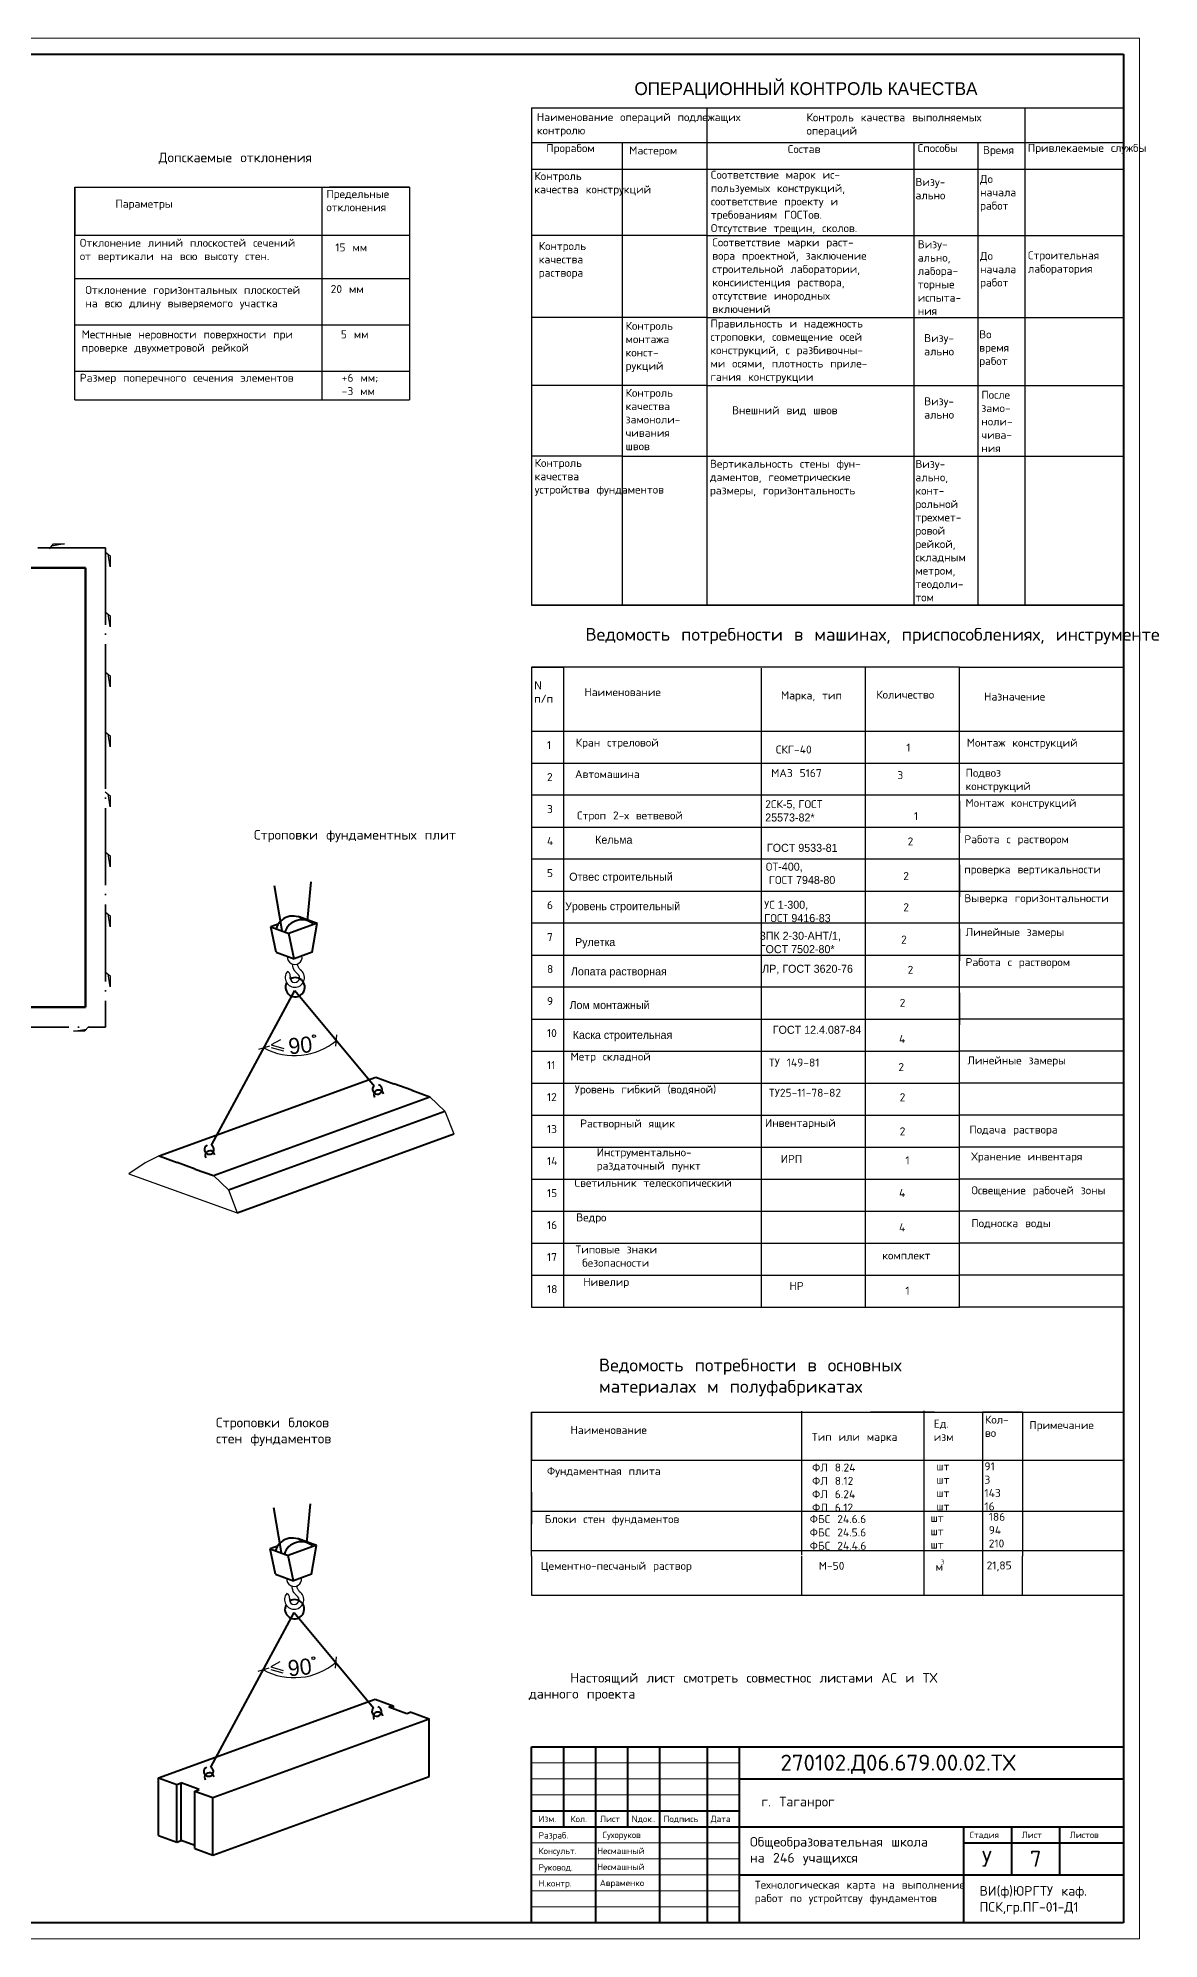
# Model space of a CAD drawing. Header units: millimetres. Extents: x 707 to 5070, y -235 to 1028.
# Drawn here: x 4720 to 5070, y -235 to 359 of the extents above; entities that cross this region are included whole.
import ezdxf

# ---------------------------------------------------------------- set-up
doc = ezdxf.new("R2010")
doc.units = ezdxf.units.MM
doc.linetypes.add('ACAD_ISO04W100', pattern=[30, 24, -3, 0, -3])
for name, color, linetype, lineweight in [('Основная', 7, 'Continuous', 40), ('Средняя', 94, 'Continuous', 30), ('Тонкая', 5, 'Continuous', 15)]:
    doc.layers.add(name, color=color, linetype=linetype, lineweight=lineweight)
doc.dimstyles.new('50', dxfattribs={"dimtxt": 5, "dimasz": 2.5, "dimexe": 1.25, "dimexo": 0.625, "dimtad": 1, "dimdec": 0, "dimlfac": 50, "dimtxsty": 'Standard', "dimblk": 'OBLIQUE', "dimcen": 2.5, "dimadec": 0, "dimazin": 0, "dimtfac": 1, "dimtdec": 0, "dimtmove": 0, "dimatfit": 3, "dimldrblk": 'OBLIQUE', "dimfxl": 0, "dimarcsym": 0})

# ---------------------------------------------------------------- blocks, each defined once
blk = doc.blocks.new('_Oblique')
at = {"color": 0, "linetype": 'ByBlock', "lineweight": -2}
blk.add_line((-0.5, -0.5), (0.5, 0.5), dxfattribs=at)
blk = doc.blocks.new('*D325')
at = {"color": 0, "lineweight": -2}
blk.add_arc((4800.19, 61.05), 20.32, 241.69739, 309.88918, dxfattribs=at)
at = {"layer": 'Defpoints', "color": 0}
for p in [(4800.19, 61.05), (4800.19, 61.05), (4798.21, 40.82), (4825.01, 31.34), (4774.16, 12.71)]:
    blk.add_point(p, dxfattribs=at)
at = {"color": 0, "lineweight": -2, "xscale": 2.5, "yscale": 2.5, "zscale": 2.5}
for p, rotation in [((4790.55, 43.15), 151.6973888759033), ((4813.22, 45.45), 39.88918266261752)]:
    blk.add_blockref('_Oblique', p, dxfattribs=dict(at, rotation=rotation))
at = {"color": 0, "insert": (4801.92, 43.94), "char_height": 5, "attachment_point": 5, "rotation": 5.79329}
blk.add_mtext('90', dxfattribs=at)
blk = doc.blocks.new('*D326')
at = {"color": 0, "lineweight": -2}
blk.add_arc((4800, -133.31), 20.32, 241.69739, 309.88918, dxfattribs=at)
at = {"layer": 'Defpoints', "color": 0}
for p in [(4800, -133.31), (4800, -133.31), (4798.02, -153.54), (4824.82, -163.02), (4773.97, -181.64)]:
    blk.add_point(p, dxfattribs=at)
at = {"color": 0, "lineweight": -2, "xscale": 2.5, "yscale": 2.5, "zscale": 2.5}
for p, rotation in [((4813.03, -148.91), 39.88918266261864), ((4790.36, -151.21), 151.6973888759033)]:
    blk.add_blockref('_Oblique', p, dxfattribs=dict(at, rotation=rotation))
at = {"color": 0, "insert": (4801.73, -150.42), "char_height": 5, "attachment_point": 5, "rotation": 5.79329}
blk.add_mtext('90', dxfattribs=at)

msp = doc.modelspace()

# ---------------------------------------------------------------- linework, layer by layer
at = {"lineweight": -3}
for p, q in [((4874.153, 336.8582), (5059.153, 336.8582)), ((4874.153, 336.8582), (4874.153, 181.4812)), ((4928.9206, 336.7725), (4928.9206, 181.4812)), ((5028.2771, 336.7557), (5028.2771, 181.4812)), ((5059.153, 181.4812), (5059.153, 336.8582)), ((4874.153, 326.0721), (5059.153, 326.0721)), ((4902.5196, 326.0032), (4902.5196, 181.4812)), ((4993.5611, 326.1356), (4993.5611, 181.4812)), ((5013.6251, 326.1556), (5013.6251, 181.4812)), ((4874.2297, 317.7709), (5059.0815, 317.7709)), ((4731.5012, 312.1019), (4835.9956, 312.1019)), ((4731.5012, 245.6951), (4731.5012, 312.1019)), ((4731.5012, 312.1019), (4731.5012, 297.1019)), ((4808.6892, 312.1019), (4808.6892, 245.6951)), ((4835.9956, 312.1019), (4810.9956, 312.1019)), ((4835.9956, 312.1019), (4835.9956, 245.6951)), ((4731.5012, 297.1019), (4835.9956, 297.1019)), ((4928.8869, 296.9941), (4874.153, 296.9941)), ((4928.8869, 296.9941), (5059.153, 296.9941)), ((4731.5811, 283.5475), (4835.9887, 283.5475)), ((4731.5811, 269.1), (4835.9887, 269.1)), ((4928.9736, 271.4007), (4874.1973, 271.4007)), ((4928.9736, 271.4007), (5058.9761, 271.4007)), ((4731.5811, 254.6526), (4835.9887, 254.6526)), ((4929.0625, 250.1303), (4874.1492, 250.1303)), ((4929.0625, 250.1303), (5059.1205, 250.1303)), ((4731.5012, 245.6951), (4835.9887, 245.6951)), ((4902.4604, 228.0939), (4874.2482, 228.0939)), ((4902.4604, 228.0939), (5059.161, 228.0939)), ((4874.153, 181.4812), (5059.153, 181.4812)), ((5059.153, 181.4812), (4874.153, 181.4812)), ((4874.153, 162.108), (4884.153, 162.108)), ((4884.153, 162.108), (4884.153, -37.892)), ((5007.8784, 162.108), (5059.153, 162.108)), ((5059.153, 162.108), (5059.153, 52.108)), ((5059.153, 52.108), (5007.8784, 52.108)), ((5059.153, 42.108), (5007.8784, 42.108)), ((5059.153, 32.108), (5007.8784, 32.108)), ((4842.4125, 27.8694), (4847.1059, 23.4072)), ((4847.1059, 23.4072), (4849.8517, 16.2636)), ((5059.153, 22.108), (5007.8784, 22.108)), ((5059.153, 12.108), (5007.8784, 12.108)), ((4753.4484, 7.2174), (4748.3833, 3.8323)), ((4757.8402, 9.4003), (4753.4484, 7.2174)), ((4748.3833, 3.8323), (4782.1938, -8.3619)), ((4774.7547, 3.2439), (4779.448, -1.2182)), ((5059.153, 2.108), (5007.8784, 2.108)), ((4779.448, -1.2182), (4782.1938, -8.3619)), ((5059.153, -7.892), (5007.8784, -7.892)), ((5059.153, -17.892), (5007.8784, -17.892)), ((5059.153, -27.892), (5007.8784, -27.892)), ((5059.153, -37.892), (5007.8784, -37.892)), ((5059.153, -175.287), (5059.153, -230.287)), ((5059.153, -230.287), (4874.153, -230.287))]:
    msp.add_line(p, q, dxfattribs=at)
at = {"linetype": 'ACAD_ISO04W100', "lineweight": 35}
for p, q in [((4689.7667, 199.3878), (4741.0167, 199.3878)), ((4722.8667, 199.3878), (4727.2667, 199.3878)), ((4741.0167, 199.3878), (4741.0167, 148.1378)), ((4741.0167, 148.1378), (4741.0167, 49.6118)), ((4525.041, 49.6118), (4741.0167, 49.6118))]:
    msp.add_line(p, q, dxfattribs=at)
for p, q in [((4723.5208, 199.1125), (4724.8159, 200.6223)), ((4728.2698, 200.6223), (4724.1556, 199.9749)), ((4724.8159, 200.6223), (4728.2698, 200.6223)), ((4740.9861, 198.2114), (4742.4959, 196.9163)), ((4742.4959, 193.4624), (4741.8485, 197.5766)), ((4742.4959, 196.9163), (4742.4959, 193.4624)), ((4740.9861, 179.4614), (4742.4959, 178.1663)), ((4742.4959, 174.7124), (4741.8485, 178.8266)), ((4742.4959, 178.1663), (4742.4959, 174.7124)), ((4740.9861, 160.7114), (4742.4959, 159.4163)), ((5007.8784, 162.108), (4874.153, 162.108)), ((4874.153, 162.108), (4874.153, 157.259)), ((4945.8732, 161.8553), (4945.8732, -37.892)), ((4978.5493, -37.892), (4978.5493, 162.1388)), ((5007.8784, -37.892), (5007.8784, 162.108)), ((4742.4959, 155.9624), (4741.8485, 160.0766)), ((4742.4959, 159.4163), (4742.4959, 155.9624)), ((4874.153, 157.259), (4874.153, 52.108)), ((4740.9861, 141.9614), (4742.4959, 140.6663)), ((4742.4959, 137.2124), (4741.8485, 141.3266)), ((4742.4959, 140.6663), (4742.4959, 137.2124)), ((4874.153, 142.108), (5059.153, 142.108)), ((4874.153, 142.108), (4874.153, -37.892)), ((4874.153, 142.108), (4874.153, 132.108)), ((4874.153, 132.108), (5059.153, 132.108)), ((4740.9861, 123.2114), (4742.4959, 121.9163)), ((4742.4959, 118.4624), (4741.8485, 122.5766)), ((4742.4959, 121.9163), (4742.4959, 118.4624)), ((5059.153, 122.108), (4874.153, 122.108)), ((5007.8784, 120.3641), (5007.8784, 110.3641)), ((4874.153, 112.108), (5059.153, 112.108)), ((4740.9861, 104.4614), (4742.4959, 103.1663)), ((4742.4959, 99.7124), (4741.8485, 103.8266)), ((4742.4959, 103.1663), (4742.4959, 99.7124)), ((5059.153, 102.108), (4874.153, 102.108)), ((5007.8784, 100.3641), (5007.8784, 90.3641)), ((4874.153, 92.108), (5059.153, 92.108)), ((4740.9861, 85.7114), (4742.4959, 84.4163)), ((4742.4959, 80.9624), (4741.8485, 85.0766)), ((4742.4959, 84.4163), (4742.4959, 80.9624)), ((5059.153, 82.108), (4874.153, 82.108)), ((5007.8784, 80.3641), (5007.8784, 70.3641)), ((4874.153, 72.108), (5059.153, 72.108)), ((4740.9861, 66.9614), (4742.4959, 65.6663)), ((4742.4959, 62.2124), (4741.8485, 66.3266)), ((4742.4959, 65.6663), (4742.4959, 62.2124)), ((5059.153, 62.108), (4874.153, 62.108)), ((5007.8784, 60.3641), (5007.8784, 50.3641)), ((4731.0705, 48.3306), (4735.1847, 48.9779)), ((4734.5244, 48.3306), (4731.0705, 48.3306)), ((4735.8195, 49.8403), (4734.5244, 48.3306)), ((4874.153, 52.108), (5007.8784, 52.108)), ((5007.8784, 52.108), (5007.8784, 52.7374)), ((4795.7122, 45.6259), (4792.8588, 44.0986)), ((4792.8588, 44.0986), (4796.7313, 42.9785)), ((4792.8588, 43.284), (4796.6294, 42.2657)), ((4874.153, 42.108), (5007.8784, 42.108)), ((4874.153, 32.108), (5007.8784, 32.108)), ((4874.153, 22.108), (5007.8784, 22.108)), ((4874.153, 12.108), (5007.8784, 12.108)), ((4874.153, 2.108), (5007.8784, 2.108)), ((4874.153, -7.892), (5007.8784, -7.892)), ((4874.153, -17.892), (5007.8784, -17.892)), ((4874.153, -27.892), (5007.8784, -27.892)), ((4874.153, -37.892), (5007.8784, -37.892)), ((4874.153, -70.6625), (4874.153, -85.6625)), ((4874.153, -115.6625), (4874.153, -70.6625)), ((4874.153, -70.6625), (5059.153, -70.6625)), ((4958.5396, -70.3203), (4958.5396, -115.3203)), ((5000.1178, -70.6625), (4980.1178, -70.6625)), ((4996.7093, -70.3012), (4996.7093, -115.8034)), ((5015.0573, -70.6625), (5015.0573, -115.6625)), ((5027.5227, -70.6625), (5015.0573, -70.6625)), ((5027.5227, -70.6625), (5027.5227, -115.6625)), ((4874.153, -85.6625), (5059.153, -85.6625)), ((4874.153, -95.6625), (4874.153, -105.6625)), ((5059.153, -101.7374), (4874.2191, -101.7374)), ((4874.153, -115.6625), (4874.153, -127.8896)), ((5059.153, -113.9938), (4874.187, -113.9938)), ((4958.5396, -115.6625), (4958.5396, -127.8896)), ((4996.7093, -115.8034), (4996.7093, -127.8896)), ((5015.0573, -115.6625), (5015.0573, -127.8896)), ((5027.5227, -127.8896), (5027.5227, -115.6625)), ((4874.153, -127.8896), (5059.153, -127.8896)), ((4795.5234, -148.7323), (4792.6699, -150.2597)), ((4792.6699, -150.2597), (4796.5425, -151.3798)), ((4792.6699, -151.0743), (4796.4406, -152.0925))]:
    msp.add_line(p, q)
at = {"lineweight": 50}
for p, q in [((4689.7667, 193.1378), (4734.7667, 193.1378)), ((4734.7667, 193.1378), (4734.7667, 148.1378)), ((4734.7667, 148.1378), (4734.7667, 55.8618)), ((4734.7667, 55.8618), (4425.0697, 55.8618))]:
    msp.add_line(p, q, dxfattribs=at)
for centre in [(4806.1923, 46.8265), (4806.0034, -147.5318)]:
    msp.add_circle(centre, 0.4564)
at = {"layer": 'Основная', "color": 0}
for p, q in [((4243.153, 353.713), (5059.153, 353.713)), ((5059.153, 353.713), (5059.153, -230.287)), ((4796.2109, 79.7126), (4793.8204, 93.7884)), ((4804.1403, 82.8794), (4805.3335, 95.0151)), ((4801.5691, 84.2214), (4801.2644, 84.1105)), ((4801.5691, 84.2214), (4807.2073, 82.1693)), ((4795.0173, 81.8368), (4792.6961, 80.9919)), ((4794.3309, 73.0453), (4792.6961, 80.9919)), ((4792.6961, 80.9919), (4798.3343, 78.9398)), ((4807.2073, 82.1693), (4798.3343, 78.9398)), ((4799.969, 70.9932), (4798.3343, 78.9398)), ((4805.6072, 73.0453), (4807.2073, 82.1693)), ((4794.3309, 73.0453), (4799.969, 70.9932)), ((4805.6072, 73.0453), (4799.969, 70.9932)), ((4774.1607, 12.7149), (4800.1869, 61.0456)), ((4800.1869, 61.0456), (4825.0138, 31.3415)), ((4757.8402, 9.4003), (4825.4981, 34.0257)), ((4825.4981, 34.0257), (4831.1362, 31.9736)), ((4836.7744, 29.9215), (4831.1362, 31.9736)), ((4836.7744, 29.9215), (4842.4125, 27.8694)), ((4774.7547, 3.2439), (4842.4125, 27.8694)), ((4779.448, -1.2182), (4847.1059, 23.4072)), ((4782.1938, -8.3619), (4849.8517, 16.2636)), ((4757.8402, 9.4003), (4763.4784, 7.3482)), ((4769.1165, 5.296), (4763.4784, 7.3482)), ((4769.1165, 5.296), (4774.7547, 3.2439)), ((4796.0221, -114.6457), (4793.6316, -100.5699)), ((4803.9515, -111.4789), (4805.1447, -99.3432)), ((4794.8285, -112.5215), (4792.5073, -113.3664)), ((4807.0184, -112.189), (4798.1454, -115.4185)), ((4801.3803, -110.1368), (4801.0755, -110.2478)), ((4801.3803, -110.1368), (4807.0184, -112.189)), ((4805.4183, -121.313), (4807.0184, -112.189)), ((4794.142, -121.313), (4792.5073, -113.3664)), ((4792.5073, -113.3664), (4798.1454, -115.4185)), ((4799.7802, -123.3651), (4798.1454, -115.4185)), ((4794.142, -121.313), (4799.7802, -123.3651)), ((4805.4183, -121.313), (4799.7802, -123.3651)), ((4773.9718, -181.6434), (4799.9981, -133.3127)), ((4799.9981, -133.3127), (4824.825, -163.0167)), ((4757.6514, -184.958), (4825.3092, -160.3325)), ((4825.3092, -160.3325), (4830.9474, -162.3847)), ((4830.9474, -162.3847), (4829.5379, -162.8977)), ((4835.176, -164.9498), (4829.5379, -162.8977)), ((4830.9474, -162.3847), (4830.9474, -163.4107)), ((4836.5856, -164.4368), (4835.176, -164.9498)), ((4836.5856, -164.4368), (4842.2237, -166.4889)), ((4774.5658, -191.1143), (4842.2237, -166.4889)), ((4842.2237, -184.4889), (4842.2237, -166.4889)), ((4874.153, -175.287), (5059.153, -175.287)), ((4874.153, -230.287), (4874.153, -175.287)), ((4884.153, -175.287), (4884.153, -200.287)), ((4894.153, -175.287), (4894.153, -230.287)), ((4904.153, -175.287), (4904.153, -200.287)), ((4914.153, -175.287), (4914.153, -230.287)), ((4929.153, -230.287), (4929.153, -175.287)), ((4939.153, -230.287), (4939.153, -175.287)), ((4757.6514, -202.958), (4757.6514, -184.958)), ((4757.6514, -184.958), (4763.2895, -187.0101)), ((4763.2895, -187.0101), (4764.6991, -186.4971)), ((4763.2895, -205.0101), (4763.2895, -187.0101)), ((4770.3372, -188.5492), (4764.6991, -186.4971)), ((4764.6991, -204.4971), (4764.6991, -186.4971)), ((4768.9277, -189.0622), (4770.3372, -188.5492)), ((4768.9277, -207.0622), (4768.9277, -189.0622)), ((4768.9277, -189.0622), (4774.5658, -191.1143)), ((4774.5658, -209.1143), (4842.2237, -184.4889)), ((4939.153, -185.287), (5059.153, -185.287)), ((4774.5658, -209.1143), (4774.5658, -191.1143)), ((4874.153, -195.287), (4939.153, -195.287)), ((4874.153, -200.287), (5059.153, -200.287)), ((5009.153, -200.287), (5009.153, -230.287)), ((5024.153, -200.287), (5024.153, -215.287)), ((5039.153, -200.287), (5039.153, -215.287)), ((4757.6514, -202.958), (4763.2895, -205.0101)), ((4763.2895, -205.0101), (4764.6991, -204.4971)), ((4768.9277, -206.0362), (4764.6991, -204.4971)), ((4768.9277, -207.0622), (4774.5658, -209.1143)), ((5009.153, -205.287), (5059.153, -205.287)), ((4939.153, -215.287), (5059.153, -215.287)), ((5059.153, -230.287), (4243.153, -230.287))]:
    msp.add_line(p, q, dxfattribs=at)
for centre, radius, start, end in [((4799.6363, 78.8649), 5.4924, 50.9388158, 163.914885), ((4802.3435, 77.6892), 5.4924, 47.6210096, 162.0460515), ((4800.3153, 62.1025), 3, 152.4523863, 121.4074107), ((4825.9758, 30.1906), 1.5, 129.8891827, 75.1384229), ((4826.427, 28.4971), 1.5, 7.7156427, 211.7371627), ((4773.4495, 11.3942), 1.5, 115.5276946, 61.6973889), ((4773.7073, 9.4777), 1.5, 11.9351139, 207.5176916), ((4799.4475, -115.4933), 5.4924, 50.9388158, 163.914885), ((4802.1547, -116.669), 5.4924, 47.6210096, 162.0460515), ((4800.1264, -132.2558), 3, 152.4523863, 121.4074107), ((4825.7869, -164.1677), 1.5, 129.8891827, 75.1384229), ((4826.2382, -165.8612), 1.5, 7.7156427, 211.7371627), ((4773.2606, -182.964), 1.5, 115.5276946, 61.6973889), ((4773.5185, -184.8806), 1.5, 11.9351139, 207.5176916)]:
    msp.add_arc(centre, radius, start, end, dxfattribs=at)
at = {"layer": 'Средняя', "color": 0}
for centre, radius, start, end in [((4800.1827, 71.4866), 2.2805, 173.61278, 10.1381047), ((4800.1869, 65.0997), 3, 140.0332574, 55.1586475), ((4797.2784, 65.6561), 1.5, 358.392269, 66.0356225), ((4800.1869, 65.0997), 1.5, 159.9505507, 60), ((4799.9938, -122.8717), 2.2805, 173.61278, 10.1381047), ((4799.9981, -129.2585), 3, 140.0332574, 55.1586475), ((4797.0895, -128.7022), 1.5, 358.392269, 66.0356225), ((4799.9981, -129.2585), 1.5, 159.9505507, 60)]:
    msp.add_arc(centre, radius, start, end, dxfattribs=at)
for points, knots in [([(4800.9369, 66.3988), (4800.6655, 66.6621), (4799.8567, 67.4469), (4799.6185, 68.5462), (4799.5141, 69.3063)], [0, 0, 0, 0, 0.7435835, 2.21560948, 2.21560948, 2.21560948, 2.21560948]), ([(4801.9008, 67.5619), (4801.6945, 67.8164), (4801.2601, 68.3523), (4801.0893, 69.0102), (4801.0246, 69.3672)], [0, 0, 0, 0, 0.6457997, 1.36013583, 1.36013583, 1.36013583, 1.36013583]), ([(4800.7481, -127.9595), (4800.4766, -127.6961), (4799.6679, -126.9113), (4799.4297, -125.812), (4799.3253, -125.0519)], [0, 0, 0, 0, 0.7435835, 2.21560948, 2.21560948, 2.21560948, 2.21560948]), ([(4801.712, -126.7963), (4801.5057, -126.5419), (4801.0713, -126.0059), (4800.9005, -125.3481), (4800.8358, -124.991)], [0, 0, 0, 0, 0.6457997, 1.36013583, 1.36013583, 1.36013583, 1.36013583])]:
    msp.add_open_spline(points, degree=3, knots=knots, dxfattribs=at)
at = {"layer": 'Тонкая', "color": 0}
for p, q in [((4223.153, 358.713), (5064.153, 358.713)), ((5064.153, 358.713), (5064.153, -235.287)), ((4874.153, -180.287), (4939.153, -180.287)), ((4874.153, -185.287), (4939.153, -185.287)), ((4874.153, -190.287), (4939.153, -190.287)), ((4874.153, -205.287), (4939.153, -205.287)), ((4874.153, -210.287), (4939.153, -210.287)), ((4874.153, -215.287), (4939.153, -215.287)), ((4874.153, -220.287), (4939.153, -220.287)), ((4874.153, -225.287), (4939.153, -225.287)), ((5064.153, -235.287), (4223.153, -235.287))]:
    msp.add_line(p, q, dxfattribs=at)

# ---------------------------------------------------------------- texts
at = {"lineweight": -3, "attachment_point": 1}
for s, insert, char_height, width in [('{\\Ftxt.shx|c204;Наименование операций подлежащих контролю}', (4875.8246, 335.2575), 2.5, 70.43508), ('{\\Ftxt.shx|c204;Контроль качества выполняемых операций}', (4960.0736, 335.1807), 2.5, 67.977248), ('{\\Ftxt.shx|c204;Допскаемые отклонения}', (4757.6233, 322.8906), 3, 111.065697), ('{\\Ftxt.shx|c204;Прорабом}', (4878.7724, 325.5622), 2.5, 24.386444), ('{\\Ftxt.shx|c204;Мастером}', (4904.6829, 324.8295), 2.5, 23.243278), ('{\\Ftxt.shx|c204;Состав}', (4954.2389, 325.2654), 2.5, 16.509989), ('{\\Ftxt.shx|c204;Способы}', (4994.8332, 325.5648), 2.5, 20.618246), ('{\\Ftxt.shx|c204;Время}', (5015.2087, 324.9597), 2.5, 14.804409), ('{\\Ftxt.shx|c204;Привлекаемые службы}', (5029.2219, 325.6278), 2.5, 40.507556), ('{\\Ftxt.shx|c204;Предельные отклонения}', (4810.0687, 311.2381), 2.5, 37.944444), ('{\\Ftxt.shx|c204;Параметры}', (4744.1379, 308.1812), 2.5, 51.669318), ('{\\Ftxt.shx|c204;Отклонение линий плоскостей сечений от вертикали на всю высоту стен.}', (4733.0272, 295.9724), 2.5, 74.618185), ('{\\Ftxt.shx|c204;15 мм}', (4812.8513, 294.5276), 2.5, 19.956009), ('{\\Ftxt.shx|c204;Отклонение горизонтальных плоскостей на всю длину выверяемого участка}', (4734.7625, 281.2359), 2.5, 73.172082), ('{\\Ftxt.shx|c204;20 мм }', (4811.4052, 281.5249), 2.5, 24.005036), ('{\\Ftxt.shx|c204;Местнные неровности поверхности при проверке двухметровой рейкой}', (4733.6056, 267.3663), 2.5, 74.618185), ('{\\Ftxt.shx|c204;5 мм}', (4814.5866, 267.3663), 2.5, 15.6177), ('{\\Ftxt.shx|c204;Размер поперечного сечения элементов}', (4733.0272, 253.7857), 2.5, 74.90739), ('{\\Ftxt.shx|c204;+6 мм; -3 мм}', (4814.8758, 253.7857), 2.5, 17.931495), ('N\\P{\\Ftxt.shx|c204;п/п}', (4874.9926, 157.6918), 2.5, 8.25092), ('{\\Ftxt.shx|c204;Назначение}', (5015.5549, 154.1745), 2.5, 43.598134), ('{\\Ftxt.shx|c204;1}', (4878.9761, 139.0247), 2.5, 6.867065), ('{\\Ftxt.shx|c204;Монтаж конструкций}', (5010.1574, 139.7682), 2.5, 46.275217), ('{\\Ftxt.shx|c204;2}', (4878.9761, 129.0247), 2.5, 6.867065), ('{\\Ftxt.shx|c204;Автомашина}', (4887.7453, 129.9572), 2.5, 57.862148), ('{\\Ftxt.shx|c204;МАЗ 5167}', (4949.0304, 130.2696), 2.5, 26.506705), ('{\\Ftxt.shx|c204;3}', (4988.4672, 129.6237), 2.5, 11.637107), ('{\\Ftxt.shx|c204;Подвоз\\Pконструкций}', (5009.7652, 130.365), 2.5, 49.412565), ('{\\Ftxt.shx|c204;3}', (4878.9761, 119.0247), 2.5, 6.867065), ('{\\Ftxt.shx|c204;Монтаж конструкций}', (5009.7652, 120.9618), 2.5, 45.098778), ('{\\Ftxt.shx|c204;4}', (4878.9761, 109.0247), 2.5, 6.867065), ('{\\Ftxt.shx|c204;Работа с раствором}', (5009.373, 109.5996), 2.5, 45.098778), ('{\\Ftxt.shx|c204;5}', (4878.9761, 99.0247), 2.5, 6.867065), ('{\\Ftxt.shx|c204;проверка вертикальности}', (5009.373, 100.1964), 2.5, 47.451732), ('{\\Ftxt.shx|c204;Выверка горизонтальности}', (5009.373, 91.185), 2.5, 44.314384), ('{\\Ftxt.shx|c204;6}', (4878.9761, 89.0247), 2.5, 6.867065), ('{\\Ftxt.shx|c204;7}', (4878.9761, 79.0247), 2.5, 6.867065), ('{\\Ftxt.shx|c204;Линейные замеры}', (5009.7652, 80.6064), 2.5, 47.843929), ('{\\Ftxt.shx|c204;8}', (4878.9761, 69.0247), 2.5, 6.867065), ('{\\Ftxt.shx|c204;Работа с раствором}', (5009.7652, 71.2032), 2.5, 47.05961), ('{\\Ftxt.shx|c204;9}', (4878.9761, 59.0247), 2.5, 6.867065), ('{\\Ftxt.shx|c204;10}', (4878.9761, 49.0247), 2.5, 6.867065), ('{\\Ftxt.shx|c204;Метр складной}', (4886.3573, 41.6993), 2.5, 59.910279), ('{\\Ftxt.shx|c204;11}', (4878.9761, 39.0247), 2.5, 6.867065), ('{\\Ftxt.shx|c204;ТУ 149-81}', (4948.312, 39.813), 2.5, 27.082702), ('{\\Ftxt.shx|c204;Линейные замеры}', (5010.3305, 40.4962), 2.5, 46.706724), ('{\\Ftxt.shx|c204;Уровень гибкий (водяной)}', (4887.6627, 31.4503), 2.5, 64.834317), ('{\\Ftxt.shx|c204;ТУ25-11-78-82}', (4948.312, 30.3838), 2.5, 28.724073), ('{\\Ftxt.shx|c204;12}', (4878.9761, 29.0247), 2.5, 6.867065), ('{\\Ftxt.shx|c204;13}', (4878.9761, 19.0247), 2.5, 6.867065), ('{\\Ftxt.shx|c204;Растворный ящик}', (4889.3413, 20.7912), 2.5, 66.886069), ('{\\Ftxt.shx|c204;Инвентарный}', (4947.081, 20.9546), 2.5, 28.313768), ('{\\Ftxt.shx|c204;Подача раствора}', (5010.9532, 18.8755), 2.5, 45.772635), ('{\\Ftxt.shx|c204;14}', (4878.9761, 9.0247), 2.5, 6.867065), ('{\\Ftxt.shx|c204;Инструментально-\\Pраздаточный пункт}', (4894.5333, 11.772), 2.5, 65.244698), ('{\\Ftxt.shx|c204;ИРП}', (4952.0051, 9.6806), 2.5, 21.337902), ('{\\Ftxt.shx|c204;1}', (4990.9878, 9.2707), 2.5, 13.951656), ('{\\Ftxt.shx|c204;Хранение инвентаря}', (5011.576, 10.4761), 2.5, 45.772635), ('{\\Ftxt.shx|c204;Светильник телескопический}', (4887.5981, 2.2356), 2.5, 61.740429), ('{\\Ftxt.shx|c204;15}', (4878.9761, -0.9753), 2.5, 6.867065), ('{\\Ftxt.shx|c204;Освещение рабочей зоны}', (5011.576, -0.101), 2.5, 46.084023), ('{\\Ftxt.shx|c204;16}', (4878.9761, -10.9753), 2.5, 6.867065), ('{\\Ftxt.shx|c204;Ведро}', (4888.1126, -8.559), 2.5, 64.312947), ('{\\Ftxt.shx|c204;Подноска воды}', (5011.576, -10.367), 2.5, 44.83847), ('{\\Ftxt.shx|c204;17}', (4878.9761, -20.9753), 2.5, 6.867065), ('{\\Ftxt.shx|c204;Типовые знаки\\P безопасности}', (4887.8553, -18.5825), 2.5, 65.08474), ('{\\Ftxt.shx|c204;комплект}', (4983.7637, -20.4447), 2.5, 19.761495), ('{\\Ftxt.shx|c204;Нивелир}', (4890.3324, -28.7369), 2.5, 32.854513), ('{\\Ftxt.shx|c204;18}', (4878.9761, -30.9753), 2.5, 6.867065), ('{\\Ftxt.shx|c204;НР}', (4954.739, -30.0078), 2.5, 14.821083), ('{\\Ftxt.shx|c204;1}', (4990.9878, -31.4496), 2.5, 13.951656), ('{\\Ftxt.shx|c204;Примечание}', (5029.6909, -73.4749), 2.5, 28.159545)]:
    msp.add_mtext(s, dxfattribs=dict(at, insert=insert, char_height=char_height, width=width))
at = {"attachment_point": 1}
for s, insert, char_height, width in [('{\\Ftxt.shx|c204;Контроль\\Pкачества конструкций}', (4875.0414, 316.8386), 2.5, 44.839909), ('{\\Ftxt.shx|c204;Соответствие марок ис-\\Pпользуемых конструкций,\\Pсоответствие проекту и \\Pтребованиям ГОСТов. \\PОтсутствие трещин, сколов.}', (4930.1835, 317.242), 2.5, 116.845634), ('{\\Ftxt.shx|c204;Визу-\\Pально}', (4994.1138, 314.9724), 2.5, 44.185311), ('{\\Ftxt.shx|c204;До \\Pначала\\Pработ}', (5014.3019, 315.9113), 2.5, 33.057172), ('{\\Ftxt.shx|c204;Контроль \\Pкачества \\Pраствора }', (4876.4147, 294.9696), 2.5, 50.327354), ('{\\Ftxt.shx|c204;Соответствие марки раст-\\Pвора проектной, заключение \\Pстроительной лаборатории, \\Pконсиистенция раствора, \\Pотсутствие инородных \\Pвключений}', (4930.6293, 296.1099), 2.5, 118.61069), ('{\\Ftxt.shx|c204;Визу-\\Pально, \\Pлабора-\\Pторные \\Pиспыта-\\Pния}', (4994.8287, 295.5117), 2.5, 49.256896), ('{\\Ftxt.shx|c204;До \\Pначала\\Pработ}', (5014.3019, 291.8964), 2.5, 33.057172), ('{\\Ftxt.shx|c204;Строительная лаборатория}', (5029.2572, 292.0607), 2.5, 40.049031), ('{\\Ftxt.shx|c204;Контроль \\Pмонтажа \\Pконст-\\Pрукций}', (4903.5471, 270.0304), 2.5, 46.46358), ('{\\Ftxt.shx|c204;Правильность и надежность \\Pстроповки, совмещение осей \\Pконструкций, с разбивочны-\\Pми осями, плотность приле-\\Pгания конструкции}', (4930.052, 270.7507), 2.5, 118.417615), ('{\\Ftxt.shx|c204;Во \\Pвремя \\Pработ}', (5014.0267, 267.3818), 2.5, 33.057172), ('{\\Ftxt.shx|c204;Визу-\\Pально}', (4996.8256, 266.2058), 2.5, 44.185311), ('{\\Ftxt.shx|c204;Контроль \\Pкачества\\Pзамоноли-\\Pчивания \\Pшвов}', (4903.5475, 249.0958), 2.5, 42.654879), ('{\\Ftxt.shx|c204;Внешний вид швов}', (4936.8001, 243.6383), 2.5, 117.500232), ('{\\Ftxt.shx|c204;Визу-\\Pально}', (4996.8356, 246.4476), 2.5, 44.185311), ('{\\Ftxt.shx|c204;После \\Pзамо-\\Pноли-\\Pчива-\\Pния}', (5014.7054, 248.4772), 2.5, 44.185337), ('{\\Ftxt.shx|c204;Контроль \\Pкачества\\Pустройства фундаментов}', (4875.1351, 227.1866), 2.5, 48.800077), ('{\\Ftxt.shx|c204;Вертикальность стены фун-\\Pдаментов, геометрические \\Pразмеры, горизонтальность}', (4929.9085, 226.926), 2.5, 115.122442), ('{\\Ftxt.shx|c204;Визу-\\Pально, \\Pконт-\\Pрольной \\Pтрехмет-\\Pровой \\Pрейкой, \\Pскладным \\Pметром, \\Pтеодоли-\\Pтом}', (4994.092, 226.8619), 2.5, 55.4375), ('{\\Ftxt.shx|c204;Ведомость потребности в машинах, приспособлениях, инструменте}', (4890.9976, 174.3826), 4, 175.751111), ('{\\Ftxt.shx|c204;Наименование}', (4890.6857, 155.5778), 2.5, 60.515472), ('{\\Ftxt.shx|c204;Марка, тип}', (4952.0781, 154.5614), 2.5, 20.074786), ('{\\Ftxt.shx|c204;Количество}', (4981.8631, 154.7916), 2.5, 19.149038), ('{\\Ftxt.shx|c204;Кран стреловой}', (4887.9484, 139.8102), 2.5, 49.000318), ('{\\Ftxt.shx|c204;СКГ-40}', (4950.4971, 137.6376), 2.5, 25.432501), ('{\\Ftxt.shx|c204;1}', (4991.2504, 138.2499), 2.5, 11.030976), ('{\\Ftxt.shx|c204;1}', (4993.6289, 116.8306), 2.5, 11.030976), ('{\\Ftxt.shx|c204;2}', (4991.6526, 108.9091), 2.5, 8.432471), ('{\\Ftxt.shx|c204;2}', (4990.3034, 98.1244), 2.5, 11.130873), ('{\\Ftxt.shx|c204;2}', (4990.3034, 88.3508), 2.5, 8.432482), ('{\\Ftxt.shx|c204;2}', (4989.6288, 78.2401), 2.5, 7.757876), ('{\\Ftxt.shx|c204;2}', (4991.6526, 68.8035), 2.5, 8.095174), ('{\\Ftxt.shx|c204;2}', (4989.1837, 58.4986), 2.5, 8.998315), ('{\\Ftxt.shx|c204;4}', (4988.9884, 47.2207), 2.5, 6.048646), ('{\\Ftxt.shx|c204;2}', (4988.7734, 38.4103), 2.5, 8.998315), ('{\\Ftxt.shx|c204;2}', (4989.1838, 28.9812), 2.5, 8.998315), ('{\\Ftxt.shx|c204;2}', (4989.1838, 18.3222), 2.5, 8.998315), ('{\\Ftxt.shx|c204;4}', (4988.9884, -0.9033), 2.5, 6.048646), ('{\\Ftxt.shx|c204;4}', (4988.9884, -11.7003), 2.5, 6.048646), ('{\\Ftxt.shx|c204;Ведомость потребности в основных материалах м полуфабрикатах}', (4895.224, -53.9417), 4, 127.84), ('{\\Ftxt.shx|c204;Наименование}', (4886.3271, -74.9931), 2.5, 80.711715), ('{\\Ftxt.shx|c204;Тип или марка}', (4961.7294, -77.1457), 2.5, 35), ('{\\Ftxt.shx|c204;Ед.\\Pизм}', (4999.8231, -73.0236), 2.5, 11.287587), ('{\\Ftxt.shx|c204;Кол-\\Pво}', (5015.8251, -71.7413), 2.5, 10.354167), ('{\\Ftxt.shx|c204;Фундаментная плита}', (4878.9831, -87.8232), 2.5, 76.590994), ('{\\Ftxt.shx|c204;ФЛ 8.24\\PФЛ 8.12\\PФЛ 6.24\\PФЛ 6.12}', (4961.804, -86.7247), 2.5, 32.248836), ('{\\Ftxt.shx|c204;шт\\Pшт\\Pшт\\Pшт}', (5000.6492, -86.3585), 2.5, 10.99392), ('{\\Ftxt.shx|c204;91\\P3\\P143\\P16}', (5015.6742, -86.3585), 2.5, 8.428679), ('{\\Ftxt.shx|c204;Блоки стен фундаментов}', (4878.2502, -102.8358), 2.5, 78.423311), ('{\\Ftxt.shx|c204;ФБС 24.6.6\\PФБС 24.5.6\\PФБС 24.4.6}', (4961.0711, -102.8358), 2.5, 33.714685), ('{\\Ftxt.shx|c204;шт\\Pшт\\Pшт}', (4998.8169, -102.4697), 2.5, 14.292096), ('{\\Ftxt.shx|c204;186\\P94\\P210}', (5017.0101, -102.1268), 2.5, 6.159898), ('{\\Ftxt.shx|c204;Цементно-песчаный раствор}', (4877.0624, -117.4414), 2.5, 77.348265), ('{\\Ftxt.shx|c204;М-50}', (4963.8994, -117.4414), 2.5, 24.15336), ('{\\Ftxt.shx|c204;м}', (5000.417, -117.7288), 2.5, 9.776359), ('{\\Ftxt.shx|c204;3}', (5001.9663, -116.7523), 1.5, 2.256717), ('{\\Ftxt.shx|c204;21,85}', (5016.3529, -117.316), 2.5, 7.757501), ('{\\Ftxt.shx|c204;     Настоящий лист смотреть совместнос листами АС и ТХ \\Pданного проекта}', (4873.3024, -152.1715), 3, 192.448731)]:
    msp.add_mtext(s, dxfattribs=dict(at, insert=insert, char_height=char_height, width=width))
at = {"layer": 'Средняя', "color": 0, "attachment_point": 1}
for s, insert, char_height, width in [('ОПЕРАЦИОННЫЙ КОНТРОЛЬ КАЧЕСТВА', (4906.3175, 344.8979), 4, 189.465373), ('{\\Ftxt.shx|c204;Строповки фундаментных плит}', (4787.426, 111.2388), 3, 64.295357), ('{\\Ftxt.shx|c204;Строповки блоков \\Pстен фундаментов}', (4775.5602, -72.4156), 3, 64.295357)]:
    msp.add_mtext(s, dxfattribs=dict(at, insert=insert, char_height=char_height, width=width))
at = {"layer": 'Тонкая', "color": 0, "attachment_point": 1}
for s, insert, char_height, width in [('{\\Ftxt.shx|c204;2СК}-5, {\\Ftxt.shx|c204;ГОСТ} 25573-82*', (4947.1739, 120.5672), 2.5, 31.977778), ('{\\Ftxt.shx|c204;Строп 2-х ветвевой}', (4888.376, 117.0352), 2.5, 56.821766), ('Кельма', (4894.0326, 109.4533), 2.5, 56.821766), ('ГОСТ 9533-81', (4947.7142, 106.9166), 2.5, 56.821766), ('{\\Ftxt.shx|c204;ОТ}-400,\\P {\\Ftxt.shx|c204;ГОСТ} 7948-80', (4947.3711, 101.0225), 2.5, 56.821766), ('Отвес строительный', (4885.9334, 97.8823), 2.5, 56.821766), ('{\\Ftxt.shx|c204;УС} 1-300,\\P{\\Ftxt.shx|c204;ГОСТ} 9416-83', (4946.8437, 89.1327), 2.5, 56.821766), ('Уровень строительный', (4884.6346, 88.6845), 2.5, 56.821766), ('Рулетка', (4887.7574, 77.4648), 2.5, 56.821766), ('3ПК 2-30-АНТ/1, \\PГОСТ 7502-80* ', (4945.4754, 79.4358), 2.5, 56.821766), ('Лопата растворная', (4886.4605, 68.3121), 2.5, 56.821766), ('ЛР, ГОСТ 3620-76', (4946.2293, 69.1286), 2.5, 31.926881), ('Лом монтажный', (4886.0114, 57.7969), 2.5, 56.821766), ('Каска строительная', (4887.0242, 48.4538), 2.5, 56.821766), ('ГОСТ 12.4.087-84', (4949.543, 50.057), 2.5, 29.077313), ('{\\Ftxt.shx|c204;270102.Д06.679.00.02.ТХ}', (4951.9406, -177.6892), 5, 97.770833), ('{\\Ftxt.shx|c204;г. Таганрог}', (4946.0032, -190.865), 3, 67.566837), ('{\\Ftxt.shx|c204;Разраб.}', (4876.3465, -201.9008), 2, 20.486275), ('{\\Ftxt.shx|c204;Изм.}', (4876.3465, -196.7752), 2, 8.813725), ('{\\Ftxt.shx|c204;Кол.}', (4886.3465, -196.7752), 2, 8.813725), ('{\\Ftxt.shx|c204;Лист}', (4895.5345, -196.7752), 2, 12.44697), ('{\\Ftxt.shx|c204;Сухоруков}', (4896.3465, -201.7752), 2, 13.666667), ('N{\\Ftxt.shx|c204;док..}', (4905.4121, -196.7752), 2, 11.964912), ('{\\Ftxt.shx|c204;Подпись}', (4915.4121, -196.7752), 2, 14.120229), ('{\\Ftxt.shx|c204;Дата}', (4930.1006, -196.7752), 2, 8.813725), ('{\\Ftxt.shx|c204;Стадия}', (5011.0271, -201.7752), 2, 12.44697), ('{\\Ftxt.shx|c204;Лист}', (5027.319, -201.7752), 2, 12.44697), ('{\\Ftxt.shx|c204;Листов}', (5042.319, -201.7752), 2, 12.44697), ('{\\Ftxt.shx|c204;Консульт.}', (4876.3465, -206.7752), 2, 17.095238), ('{\\Ftxt.shx|c204;Несмашный}', (4894.6648, -206.7752), 2, 20.666667), ('{\\Ftxt.shx|c204;Общеобразовательная школа на 246 учащихся}', (4942.4039, -203.416), 3, 67.575292), ('{\\Ftxt.shx|c204;У}', (5014.8502, -207.7324), 5, 5.621406), ('{\\Ftxt.shx|c204;7}', (5029.8502, -207.7324), 5, 5.621406), ('{\\Ftxt.shx|c204;Руковод.}', (4876.3465, -211.9008), 2, 20.486275), ('{\\Ftxt.shx|c204;Несмашный}', (4894.6648, -211.7752), 2, 20.666667), ('{\\Ftxt.shx|c204;Н.контр.}', (4876.3465, -216.9008), 2, 20.486275), ('{\\Ftxt.shx|c204;Авраменко}', (4895.4976, -216.7752), 2, 16.368627), ('{\\Ftxt.shx|c204;Технологическая карта на выполнение работ по устройтсву фундаментов}', (4943.9143, -217.1008), 2.5, 73), ('{\\Ftxt.shx|c204;ВИ(ф)ЮРГТУ каф. ПСК,гр.ПГ-01-Д1}', (5014.1243, -218.7634), 3, 47.658206)]:
    msp.add_mtext(s, dxfattribs=dict(at, insert=insert, char_height=char_height, width=width))

# ---------------------------------------------------------------- dimensions: what is measured, and where the dimension line sits
for base, line1, line2, picture, middle in [((4798.2136, 40.8192), ((4800.1869, 61.0456), (4825.0138, 31.3415)), ((4774.1607, 12.7149), (4800.1869, 61.0456)), '*D325', (4801.9228, 43.936)), ((4798.0248, -153.539), ((4799.9981, -133.3127), (4824.825, -163.0167)), ((4773.9718, -181.6434), (4799.9981, -133.3127)), '*D326', (4801.734, -150.4222))]:
    dim = msp.add_angular_dim_2l(base=base, line1=line1, line2=line2, text='90', dimstyle='50')
    dim.commit()
    dim.dimension.update_dxf_attribs({"geometry": picture, "text_midpoint": middle})

doc.saveas('drawing.dxf')
